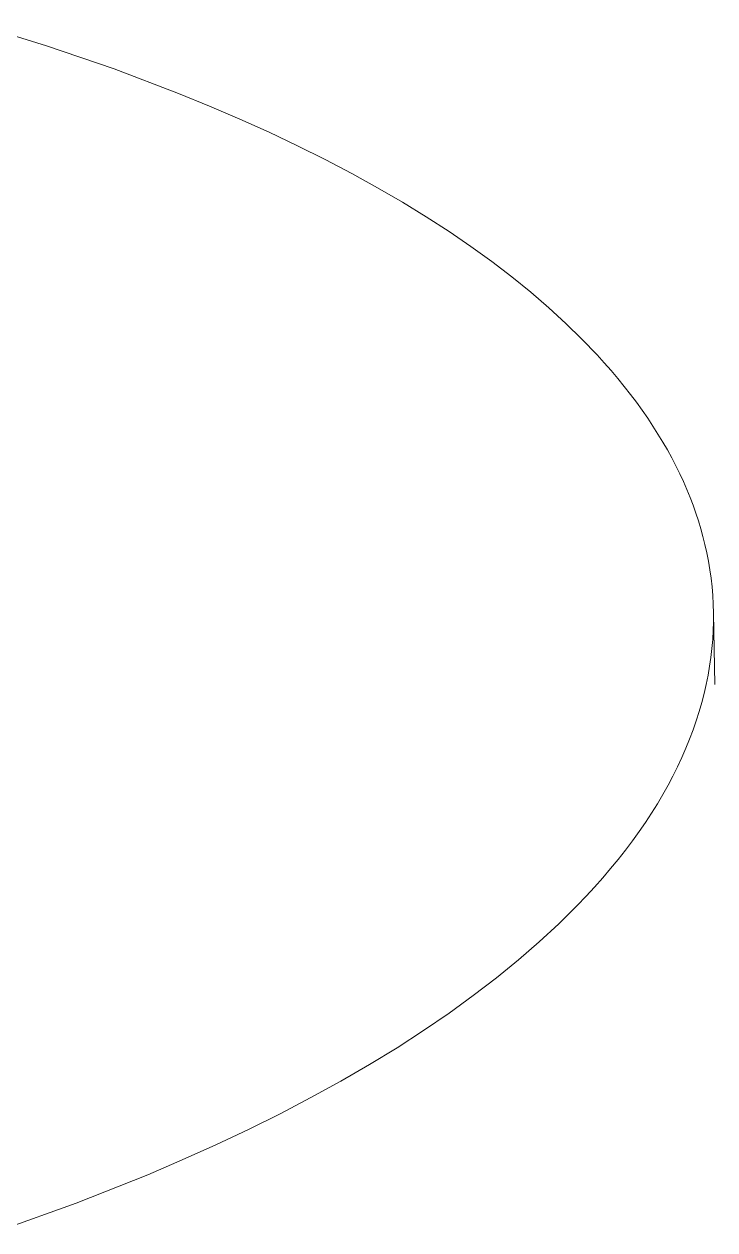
# Model space of a CAD drawing. Header units: millimetres. Extents: x 492 to 7139, y 278 to 5201.
# Drawn here: x 6364.38 to 6383.4, y 2851.31 to 2884.51 of the extents above; entities that cross this region are included whole.
import ezdxf

# ---------------------------------------------------------------- set-up
doc = ezdxf.new("R2010")
doc.units = ezdxf.units.MM
doc.layers.add('ZANO_R', color=7, linetype='Continuous', lineweight=0)

msp = doc.modelspace()

# ---------------------------------------------------------------- linework, layer by layer
at = {"layer": 'ZANO_R'}
for p, q in [((6364.991, 2883.916), (6363.053, 2884.515)), ((6366.851, 2883.28), (6364.991, 2883.916)), ((6368.627, 2882.608), (6366.851, 2883.28)), ((6369.482, 2882.259), (6368.627, 2882.608)), ((6370.314, 2881.902), (6369.482, 2882.259)), ((6371.122, 2881.538), (6370.314, 2881.902)), ((6371.906, 2881.166), (6371.122, 2881.538)), ((6372.666, 2880.788), (6371.906, 2881.166)), ((6373.4, 2880.402), (6372.666, 2880.788)), ((6374.109, 2880.011), (6373.4, 2880.402)), ((6374.792, 2879.614), (6374.109, 2880.011)), ((6375.449, 2879.211), (6374.792, 2879.614)), ((6376.08, 2878.803), (6375.449, 2879.211)), ((6376.683, 2878.391), (6376.08, 2878.803)), ((6377.26, 2877.975), (6376.683, 2878.391)), ((6377.81, 2877.554), (6377.26, 2877.975)), ((6378.333, 2877.131), (6377.81, 2877.554)), ((6378.829, 2876.704), (6378.333, 2877.131)), ((6379.298, 2876.275), (6378.829, 2876.704)), ((6379.74, 2875.843), (6379.298, 2876.275)), ((6380.155, 2875.409), (6379.74, 2875.843)), ((6380.353, 2875.192), (6380.155, 2875.409)), ((6380.544, 2874.974), (6380.353, 2875.192)), ((6380.728, 2874.756), (6380.544, 2874.974)), ((6380.905, 2874.538), (6380.728, 2874.756)), ((6381.076, 2874.32), (6380.905, 2874.538)), ((6381.241, 2874.101), (6381.076, 2874.32)), ((6381.399, 2873.883), (6381.241, 2874.101)), ((6381.55, 2873.664), (6381.399, 2873.883)), ((6381.695, 2873.445), (6381.55, 2873.664)), ((6381.833, 2873.227), (6381.695, 2873.445)), ((6381.966, 2873.008), (6381.833, 2873.227)), ((6382.091, 2872.789), (6381.966, 2873.008)), ((6382.211, 2872.571), (6382.091, 2872.789)), ((6382.324, 2872.353), (6382.211, 2872.571)), ((6382.431, 2872.135), (6382.324, 2872.353)), ((6382.532, 2871.917), (6382.431, 2872.135)), ((6382.627, 2871.7), (6382.532, 2871.917)), ((6382.716, 2871.483), (6382.627, 2871.7)), ((6382.799, 2871.267), (6382.716, 2871.483)), ((6382.875, 2871.05), (6382.799, 2871.267)), ((6382.946, 2870.835), (6382.875, 2871.05)), ((6383.012, 2870.619), (6382.946, 2870.835)), ((6383.071, 2870.405), (6383.012, 2870.619)), ((6383.125, 2870.19), (6383.071, 2870.405)), ((6383.177, 2869.959), (6383.125, 2870.19)), ((6383.222, 2869.726), (6383.177, 2869.959)), ((6383.262, 2869.491), (6383.222, 2869.726)), ((6383.295, 2869.255), (6383.262, 2869.491)), ((6383.321, 2869.018), (6383.295, 2869.255)), ((6383.342, 2868.78), (6383.321, 2869.018)), ((6383.355, 2868.54), (6383.342, 2868.78)), ((6383.362, 2868.3), (6383.355, 2868.54)), ((6383.362, 2868.3), (6383.4, 2866.328)), ((6383.362, 2868.058), (6383.362, 2868.3)), ((6383.355, 2867.815), (6383.362, 2868.058)), ((6383.32, 2867.325), (6383.341, 2867.57)), ((6383.341, 2867.57), (6383.355, 2867.815)), ((6383.292, 2867.079), (6383.32, 2867.325)), ((6383.214, 2866.584), (6383.256, 2866.832)), ((6383.256, 2866.832), (6383.292, 2867.079)), ((6383.164, 2866.335), (6383.214, 2866.584)), ((6383.106, 2866.086), (6383.164, 2866.335)), ((6382.969, 2865.584), (6383.042, 2865.835)), ((6383.042, 2865.835), (6383.106, 2866.086)), ((6382.889, 2865.332), (6382.969, 2865.584)), ((6382.801, 2865.08), (6382.889, 2865.332)), ((6382.705, 2864.827), (6382.801, 2865.08)), ((6382.491, 2864.32), (6382.602, 2864.574)), ((6382.602, 2864.574), (6382.705, 2864.827)), ((6382.372, 2864.066), (6382.491, 2864.32)), ((6382.245, 2863.811), (6382.372, 2864.066)), ((6381.966, 2863.301), (6382.109, 2863.556)), ((6382.109, 2863.556), (6382.245, 2863.811)), ((6381.815, 2863.046), (6381.966, 2863.301)), ((6381.656, 2862.791), (6381.815, 2863.046)), ((6381.312, 2862.28), (6381.488, 2862.536)), ((6381.488, 2862.536), (6381.656, 2862.791)), ((6381.129, 2862.025), (6381.312, 2862.28)), ((6380.937, 2861.77), (6381.129, 2862.025)), ((6380.736, 2861.515), (6380.937, 2861.77)), ((6380.311, 2861.007), (6380.528, 2861.261)), ((6380.528, 2861.261), (6380.736, 2861.515)), ((6380.086, 2860.753), (6380.311, 2861.007)), ((6379.853, 2860.5), (6380.086, 2860.753)), ((6379.361, 2859.995), (6379.611, 2860.247)), ((6379.611, 2860.247), (6379.853, 2860.5)), ((6379.103, 2859.743), (6379.361, 2859.995)), ((6378.563, 2859.243), (6379.103, 2859.743)), ((6377.99, 2858.746), (6378.563, 2859.243)), ((6377.384, 2858.252), (6377.99, 2858.746)), ((6376.747, 2857.764), (6377.384, 2858.252)), ((6376.078, 2857.28), (6376.747, 2857.764)), ((6375.377, 2856.803), (6376.078, 2857.28)), ((6374.646, 2856.331), (6375.377, 2856.803)), ((6373.885, 2855.866), (6374.646, 2856.331)), ((6373.095, 2855.407), (6373.885, 2855.866)), ((6372.276, 2854.957), (6373.095, 2855.407)), ((6371.429, 2854.514), (6372.276, 2854.957)), ((6370.555, 2854.08), (6371.429, 2854.514)), ((6369.655, 2853.655), (6370.555, 2854.08)), ((6368.729, 2853.24), (6369.655, 2853.655)), ((6367.78, 2852.834), (6368.729, 2853.24)), ((6365.812, 2852.053), (6367.78, 2852.834)), ((6363.76, 2851.315), (6365.812, 2852.053))]:
    msp.add_line(p, q, dxfattribs=at)

doc.saveas('drawing.dxf')
